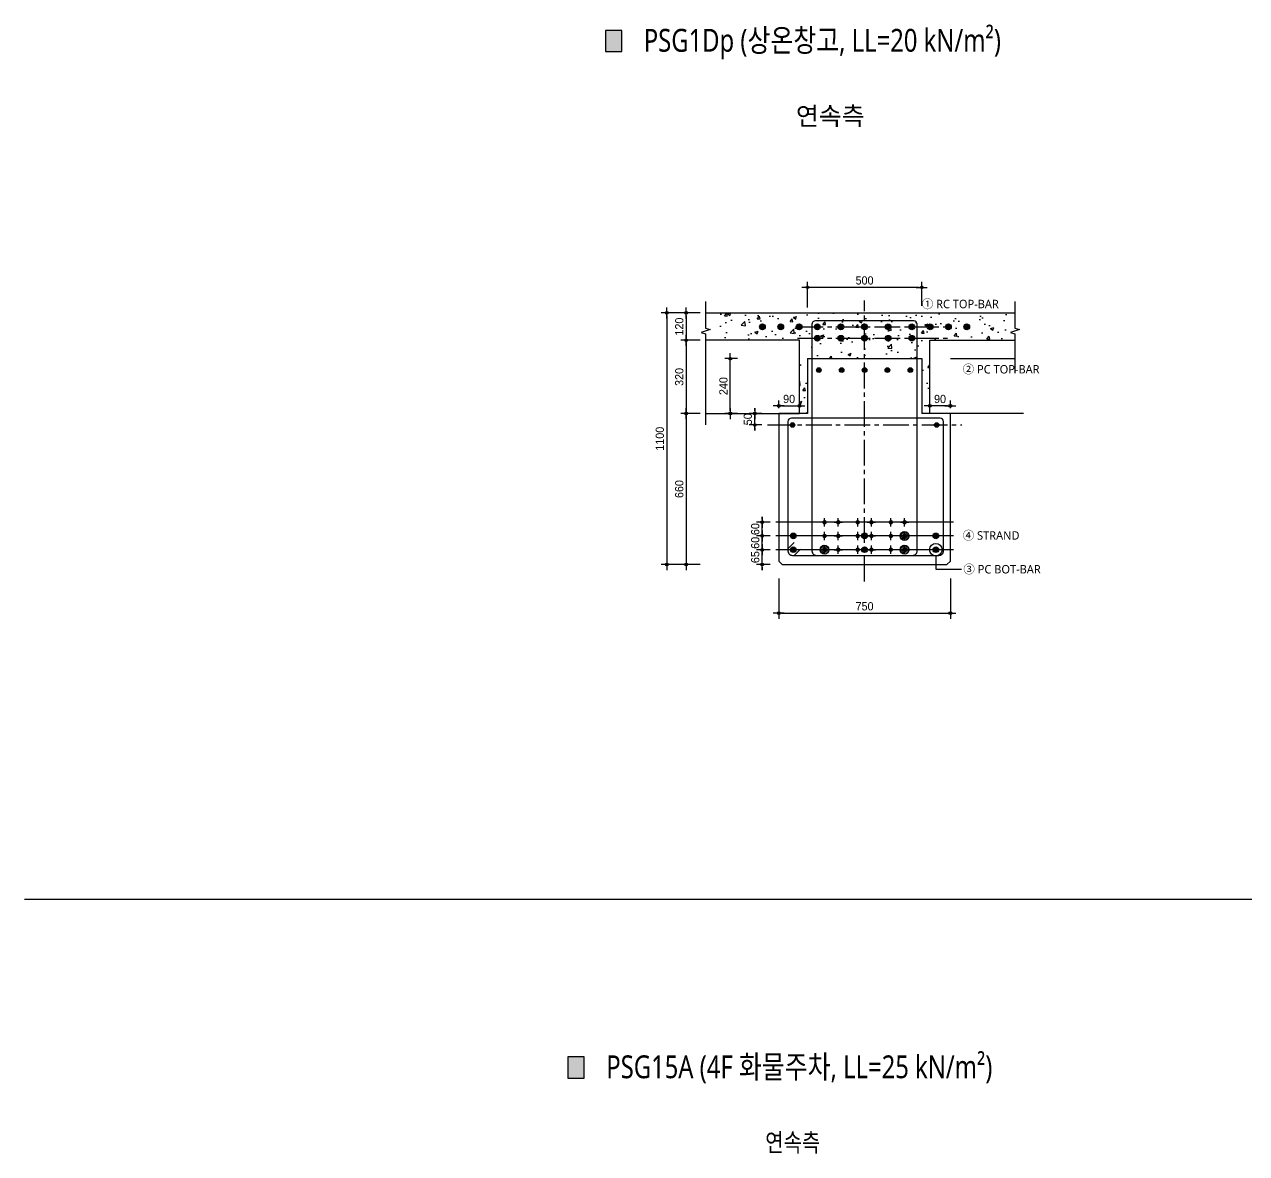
# Model space of a CAD drawing. Header units: millimetres. Extents: x 11948722 to 13111668, y -10771712 to -10232988.
# Drawn here: x 13100982 to 13106325, y -10425862 to -10420927 of the extents above; entities that cross this region are included whole.
import ezdxf
from ezdxf.enums import TextEntityAlignment as Align

# ---------------------------------------------------------------- set-up
doc = ezdxf.new("R2010")
doc.units = ezdxf.units.MM
doc.header["$LTSCALE"] = 150
doc.header["$MEASUREMENT"] = 0
for name, pattern in [('CEN', [6.2, 6, -0.1, 0, -0.1]), ('CENTER', [50.8, 31.75, -6.35, 6.35, -6.35]), ('CENTER2', [1.125, 0.75, -0.125, 0.125, -0.125]), ('HIDDEN', [2, 1, -1])]:
    doc.linetypes.add(name, pattern=pattern)
doc.layers.get('0').update_dxf_attribs({"linetype": 'CONTINUOUS'})
doc.layers.get('Defpoints').update_dxf_attribs({"color": 117, "linetype": 'CONTINUOUS'})
for name, color, linetype in [('0-TXT', 7, 'CONTINUOUS'), ('2023_0223 도연', 7, 'CONTINUOUS'), ('BAR', 3, 'CONTINUOUS'), ('CENT', 1, 'CEN'), ('CON-C', 2, 'CONTINUOUS'), ('DIM', 7, 'CONTINUOUS'), ('ETC', 8, 'CONTINUOUS'), ('FIN', 5, 'CONTINUOUS'), ('H', 2, 'HIDDEN'), ('SIT', 7, 'CONTINUOUS'), ('STRAND', 7, 'CENTER2'), ('TEXT', 3, 'CONTINUOUS')]:
    doc.layers.add(name, color=color, linetype=linetype)
doc.styles.get("Standard").update_dxf_attribs({"font": 'NanumGothic.ttf'})
doc.styles.add('돋움', font='')
doc.styles.get('돋움').set_extended_font_data('Dotum')
doc.linetypes.add('ZIGZAG', pattern='A,0.0001,-0.2,[131,ltypeshp.shx,S=0.2,R=0,X=-0.2,Y=0],-0.4,[131,ltypeshp.shx,S=0.2,R=180,X=0.2,Y=0],-0.2', length=0.8001)
doc.dimstyles.new('S_10', dxfattribs={"dimscale": 10, "dimtxt": 3, "dimasz": 1, "dimexe": 2, "dimexo": 2, "dimgap": 1, "dimtad": 1, "dimdec": 0, "dimzin": 0, "dimdsep": 46, "dimtxsty": '돋움', "dimblk1": 'DD', "dimblk2": 'DD', "dimsah": 1, "dimcen": 2.5, "dimdle": 8, "dimclrd": 256, "dimclre": 256, "dimclrt": 3, "dimadec": 0, "dimazin": 0, "dimtfac": 1, "dimtdec": 0, "dimtix": 1, "dimtmove": 2, "dimatfit": 3, "dimldrblk": 'DD', "dimfxl": 1, "dimtolj": 1, "dimtzin": 0, "dimarcsym": 0})

# ---------------------------------------------------------------- blocks, each defined once
blk = doc.blocks.new('DD')
blk.add_line((-2, 0), (2, 0))
for radius in [0.5, 0.25]:
    blk.add_circle((0, 0), radius)
blk = doc.blocks.new('*D1352')
at = {"layer": 'Defpoints', "color": 0, "ltscale": 1200}
for p in [(13104207, -10423162.8), (13104266.5, -10423162.8), (13104266.5, -10423222.8)]:
    blk.add_point(p, dxfattribs=at)
at = {"layer": 'DIM', "lineweight": -2}
for p, q in [((13104207, -10423150.8), (13104207, -10423138.8)), ((13104242.5, -10423162.8), (13104183, -10423162.8)), ((13104207, -10423222.8), (13104207, -10423162.8)), ((13104242.5, -10423222.8), (13104183, -10423222.8)), ((13104207, -10423234.8), (13104207, -10423246.8))]:
    blk.add_line(p, q, dxfattribs=at)
at = {"layer": 'DIM', "lineweight": -2, "ltscale": 1200, "xscale": 12, "yscale": 12, "zscale": 12}
for p, rotation in [((13104207, -10423162.8), 270), ((13104207, -10423222.8), 90)]:
    blk.add_blockref('DD', p, dxfattribs=dict(at, rotation=rotation))
at = {"layer": 'DIM', "ltscale": 1200, "insert": (13104177, -10423192.8), "char_height": 36, "attachment_point": 5, "rotation": 90, "style": '돋움'}
blk.add_mtext('\\A1;60', dxfattribs=at)
blk = doc.blocks.new('*D1353')
at = {"layer": 'Defpoints', "color": 0, "ltscale": 1200}
for p in [(13104207, -10423222.8), (13104266.5, -10423222.8), (13104266.5, -10423287.8)]:
    blk.add_point(p, dxfattribs=at)
at = {"layer": 'DIM', "lineweight": -2}
for p, q in [((13104242.5, -10423222.8), (13104183, -10423222.8)), ((13104207, -10423210.8), (13104207, -10423198.8)), ((13104207, -10423287.8), (13104207, -10423222.8)), ((13104242.5, -10423287.8), (13104183, -10423287.8)), ((13104207, -10423299.8), (13104207, -10423311.8))]:
    blk.add_line(p, q, dxfattribs=at)
at = {"layer": 'DIM', "lineweight": -2, "ltscale": 1200, "xscale": 12, "yscale": 12, "zscale": 12}
for p, rotation in [((13104207, -10423222.8), 270), ((13104207, -10423287.8), 90)]:
    blk.add_blockref('DD', p, dxfattribs=dict(at, rotation=rotation))
at = {"layer": 'DIM', "ltscale": 1200, "insert": (13104177, -10423255.3), "char_height": 36, "attachment_point": 5, "rotation": 90, "style": '돋움'}
blk.add_mtext('\\A1;65', dxfattribs=at)
blk = doc.blocks.new('*D1354')
at = {"layer": 'Defpoints', "color": 0, "ltscale": 1200}
for p in [(13104279.9, -10423325.2), (13105029.9, -10423325.2), (13105029.9, -10423500.3)]:
    blk.add_point(p, dxfattribs=at)
at = {"layer": 'DIM', "lineweight": -2}
for p, q in [((13104279.9, -10423349.2), (13104279.9, -10423524.3)), ((13105029.9, -10423349.2), (13105029.9, -10423524.3)), ((13104291.9, -10423500.3), (13105017.9, -10423500.3))]:
    blk.add_line(p, q, dxfattribs=at)
at = {"layer": 'DIM', "lineweight": -2, "ltscale": 1200, "xscale": 12, "yscale": 12, "zscale": 12, "rotation": 180}
blk.add_blockref('DD', (13104279.9, -10423500.3), dxfattribs=at)
at = {"layer": 'DIM', "lineweight": -2, "ltscale": 1200, "xscale": 12, "yscale": 12, "zscale": 12}
blk.add_blockref('DD', (13105029.9, -10423500.3), dxfattribs=at)
at = {"layer": 'DIM', "ltscale": 1200, "insert": (13104654.9, -10423470.3), "char_height": 36, "attachment_point": 5, "style": '돋움'}
blk.add_mtext('\\A1;750', dxfattribs=at)
blk = doc.blocks.new('*D1355')
at = {"layer": 'Defpoints', "color": 0, "ltscale": 1200}
for p in [(13103959.9, -10422187.8), (13103874.9, -10422307.8), (13103959.9, -10422307.8)]:
    blk.add_point(p, dxfattribs=at)
at = {"layer": 'DIM', "lineweight": -2}
for p, q in [((13103935.9, -10422187.8), (13103850.9, -10422187.8)), ((13103874.9, -10422199.8), (13103874.9, -10422295.8)), ((13103935.9, -10422307.8), (13103850.9, -10422307.8))]:
    blk.add_line(p, q, dxfattribs=at)
at = {"layer": 'DIM', "lineweight": -2, "ltscale": 1200, "xscale": 12, "yscale": 12, "zscale": 12}
for p, rotation in [((13103874.9, -10422187.8), 90), ((13103874.9, -10422307.8), 270)]:
    blk.add_blockref('DD', p, dxfattribs=dict(at, rotation=rotation))
at = {"layer": 'DIM', "ltscale": 1200, "insert": (13103844.9, -10422247.8), "char_height": 36, "attachment_point": 5, "rotation": 90, "style": '돋움'}
blk.add_mtext('\\A1;120', dxfattribs=at)
blk = doc.blocks.new('*D1356')
at = {"layer": 'Defpoints', "color": 0, "ltscale": 1200}
for p in [(13103959.9, -10422307.8), (13103874.9, -10422627.8), (13103959.9, -10422627.8)]:
    blk.add_point(p, dxfattribs=at)
at = {"layer": 'DIM', "lineweight": -2}
for p, q in [((13103935.9, -10422307.8), (13103850.9, -10422307.8)), ((13103874.9, -10422319.8), (13103874.9, -10422615.8)), ((13103935.9, -10422627.8), (13103850.9, -10422627.8))]:
    blk.add_line(p, q, dxfattribs=at)
at = {"layer": 'DIM', "lineweight": -2, "ltscale": 1200, "xscale": 12, "yscale": 12, "zscale": 12}
for p, rotation in [((13103874.9, -10422307.8), 90), ((13103874.9, -10422627.8), 270)]:
    blk.add_blockref('DD', p, dxfattribs=dict(at, rotation=rotation))
at = {"layer": 'DIM', "ltscale": 1200, "insert": (13103844.9, -10422467.8), "char_height": 36, "attachment_point": 5, "rotation": 90, "style": '돋움'}
blk.add_mtext('\\A1;320', dxfattribs=at)
blk = doc.blocks.new('*D1357')
at = {"layer": 'Defpoints', "color": 0, "ltscale": 1200}
for p in [(13103959.9, -10422627.8), (13103874.9, -10423287.8), (13103959.9, -10423287.8)]:
    blk.add_point(p, dxfattribs=at)
at = {"layer": 'DIM', "lineweight": -2}
for p, q in [((13103935.9, -10422627.8), (13103850.9, -10422627.8)), ((13103874.9, -10422639.8), (13103874.9, -10423275.8)), ((13103935.9, -10423287.8), (13103850.9, -10423287.8))]:
    blk.add_line(p, q, dxfattribs=at)
at = {"layer": 'DIM', "lineweight": -2, "ltscale": 1200, "xscale": 12, "yscale": 12, "zscale": 12}
for p, rotation in [((13103874.9, -10422627.8), 90), ((13103874.9, -10423287.8), 270)]:
    blk.add_blockref('DD', p, dxfattribs=dict(at, rotation=rotation))
at = {"layer": 'DIM', "ltscale": 1200, "insert": (13103844.9, -10422957.8), "char_height": 36, "attachment_point": 5, "rotation": 90, "style": '돋움'}
blk.add_mtext('\\A1;660', dxfattribs=at)
blk = doc.blocks.new('*D1358')
at = {"layer": 'Defpoints', "color": 0, "ltscale": 1200}
for p in [(13103874.9, -10422187.8), (13103789.9, -10423287.8), (13103874.9, -10423287.8)]:
    blk.add_point(p, dxfattribs=at)
at = {"layer": 'DIM', "lineweight": -2}
for p, q in [((13103850.9, -10422187.8), (13103765.9, -10422187.8)), ((13103789.9, -10422199.8), (13103789.9, -10423275.8)), ((13103850.9, -10423287.8), (13103765.9, -10423287.8))]:
    blk.add_line(p, q, dxfattribs=at)
at = {"layer": 'DIM', "lineweight": -2, "ltscale": 1200, "xscale": 12, "yscale": 12, "zscale": 12}
for p, rotation in [((13103789.9, -10422187.8), 90), ((13103789.9, -10423287.8), 270)]:
    blk.add_blockref('DD', p, dxfattribs=dict(at, rotation=rotation))
at = {"layer": 'DIM', "ltscale": 1200, "insert": (13103759.9, -10422737.8), "char_height": 36, "attachment_point": 5, "rotation": 90, "style": '돋움'}
blk.add_mtext('\\A1;1100', dxfattribs=at)
blk = doc.blocks.new('*D1359')
at = {"layer": 'Defpoints', "color": 0, "ltscale": 1200}
for p in [(13104369.9, -10422594.3), (13104279.9, -10422627.8), (13104369.9, -10422627.8)]:
    blk.add_point(p, dxfattribs=at)
at = {"layer": 'DIM', "lineweight": -2}
for p, q in [((13104279.9, -10422603.8), (13104279.9, -10422570.3)), ((13104291.9, -10422594.3), (13104357.9, -10422594.3)), ((13104369.9, -10422603.8), (13104369.9, -10422570.3))]:
    blk.add_line(p, q, dxfattribs=at)
at = {"layer": 'DIM', "lineweight": -2, "ltscale": 1200, "xscale": 12, "yscale": 12, "zscale": 12, "rotation": 180}
blk.add_blockref('DD', (13104279.9, -10422594.3), dxfattribs=at)
at = {"layer": 'DIM', "lineweight": -2, "ltscale": 1200, "xscale": 12, "yscale": 12, "zscale": 12}
blk.add_blockref('DD', (13104369.9, -10422594.3), dxfattribs=at)
at = {"layer": 'DIM', "ltscale": 1200, "insert": (13104324.9, -10422564.3), "char_height": 36, "attachment_point": 5, "style": '돋움'}
blk.add_mtext('\\A1;90', dxfattribs=at)
blk = doc.blocks.new('*D1360')
at = {"layer": 'Defpoints', "color": 0, "ltscale": 1200}
for p in [(13104174.6, -10422627.8), (13104229.9, -10422627.8), (13104229.9, -10422677.8)]:
    blk.add_point(p, dxfattribs=at)
at = {"layer": 'DIM', "lineweight": -2}
for p, q in [((13104174.6, -10422615.8), (13104174.6, -10422603.8)), ((13104205.9, -10422627.8), (13104150.6, -10422627.8)), ((13104174.6, -10422677.8), (13104174.6, -10422627.8)), ((13104205.9, -10422677.8), (13104150.6, -10422677.8)), ((13104174.6, -10422689.8), (13104174.6, -10422701.8))]:
    blk.add_line(p, q, dxfattribs=at)
at = {"layer": 'DIM', "lineweight": -2, "ltscale": 1200, "xscale": 12, "yscale": 12, "zscale": 12}
for p, rotation in [((13104174.6, -10422627.8), 270), ((13104174.6, -10422677.8), 90)]:
    blk.add_blockref('DD', p, dxfattribs=dict(at, rotation=rotation))
at = {"layer": 'DIM', "ltscale": 1200, "insert": (13104144.6, -10422652.8), "char_height": 36, "attachment_point": 5, "rotation": 90, "style": '돋움'}
blk.add_mtext('\\A1;50', dxfattribs=at)
blk = doc.blocks.new('*D1361')
at = {"layer": 'Defpoints', "color": 0, "ltscale": 1200}
for p in [(13104207, -10423102.8), (13104266.5, -10423102.8), (13104266.5, -10423162.8)]:
    blk.add_point(p, dxfattribs=at)
at = {"layer": 'DIM', "lineweight": -2}
for p, q in [((13104207, -10423090.8), (13104207, -10423078.8)), ((13104242.5, -10423102.8), (13104183, -10423102.8)), ((13104207, -10423162.8), (13104207, -10423102.8)), ((13104242.5, -10423162.8), (13104183, -10423162.8)), ((13104207, -10423174.8), (13104207, -10423186.8))]:
    blk.add_line(p, q, dxfattribs=at)
at = {"layer": 'DIM', "lineweight": -2, "ltscale": 1200, "xscale": 12, "yscale": 12, "zscale": 12}
for p, rotation in [((13104207, -10423102.8), 270), ((13104207, -10423162.8), 90)]:
    blk.add_blockref('DD', p, dxfattribs=dict(at, rotation=rotation))
at = {"layer": 'DIM', "ltscale": 1200, "insert": (13104177, -10423132.8), "char_height": 36, "attachment_point": 5, "rotation": 90, "style": '돋움'}
blk.add_mtext('\\A1;60', dxfattribs=at)
blk = doc.blocks.new('*D1362')
at = {"layer": 'Defpoints', "color": 0, "ltscale": 1200}
for p in [(13104404.9, -10422076.2), (13104904.9, -10422180.3), (13104404.9, -10422187.8)]:
    blk.add_point(p, dxfattribs=at)
at = {"layer": 'DIM', "lineweight": -2}
for p, q in [((13104404.9, -10422163.8), (13104404.9, -10422052.2)), ((13104904.9, -10422156.3), (13104904.9, -10422052.2)), ((13104892.9, -10422076.2), (13104416.9, -10422076.2))]:
    blk.add_line(p, q, dxfattribs=at)
at = {"layer": 'DIM', "lineweight": -2, "ltscale": 1200, "xscale": 12, "yscale": 12, "zscale": 12, "rotation": 180}
blk.add_blockref('DD', (13104404.9, -10422076.2), dxfattribs=at)
at = {"layer": 'DIM', "lineweight": -2, "ltscale": 1200, "xscale": 12, "yscale": 12, "zscale": 12}
blk.add_blockref('DD', (13104904.9, -10422076.2), dxfattribs=at)
at = {"layer": 'DIM', "ltscale": 1200, "insert": (13104654.9, -10422046.2), "char_height": 36, "attachment_point": 5, "style": '돋움'}
blk.add_mtext('\\A1;500', dxfattribs=at)
blk = doc.blocks.new('*D1363')
at = {"layer": 'Defpoints', "color": 0, "ltscale": 1200}
for p in [(13104068, -10422387.8), (13104123.3, -10422387.8), (13104123.3, -10422627.8)]:
    blk.add_point(p, dxfattribs=at)
at = {"layer": 'DIM', "lineweight": -2}
for p, q in [((13104099.3, -10422387.8), (13104044, -10422387.8)), ((13104068, -10422615.8), (13104068, -10422399.8)), ((13104099.3, -10422627.8), (13104044, -10422627.8))]:
    blk.add_line(p, q, dxfattribs=at)
at = {"layer": 'DIM', "lineweight": -2, "ltscale": 1200, "xscale": 12, "yscale": 12, "zscale": 12}
for p, rotation in [((13104068, -10422387.8), 90), ((13104068, -10422627.8), 270)]:
    blk.add_blockref('DD', p, dxfattribs=dict(at, rotation=rotation))
at = {"layer": 'DIM', "ltscale": 1200, "insert": (13104038, -10422507.8), "char_height": 36, "attachment_point": 5, "rotation": 90, "style": '돋움'}
blk.add_mtext('\\A1;240', dxfattribs=at)
blk = doc.blocks.new('*D1364')
at = {"layer": 'Defpoints', "color": 0, "ltscale": 1200}
for p in [(13104939.9, -10422594.3), (13104939.9, -10422627.8), (13105029.9, -10422627.8)]:
    blk.add_point(p, dxfattribs=at)
at = {"layer": 'DIM', "lineweight": -2}
for p, q in [((13104939.9, -10422603.8), (13104939.9, -10422570.3)), ((13105017.9, -10422594.3), (13104951.9, -10422594.3)), ((13105029.9, -10422603.8), (13105029.9, -10422570.3))]:
    blk.add_line(p, q, dxfattribs=at)
at = {"layer": 'DIM', "lineweight": -2, "ltscale": 1200, "xscale": 12, "yscale": 12, "zscale": 12, "rotation": 180}
blk.add_blockref('DD', (13104939.9, -10422594.3), dxfattribs=at)
at = {"layer": 'DIM', "lineweight": -2, "ltscale": 1200, "xscale": 12, "yscale": 12, "zscale": 12}
blk.add_blockref('DD', (13105029.9, -10422594.3), dxfattribs=at)
at = {"layer": 'DIM', "ltscale": 1200, "insert": (13104984.9, -10422564.3), "char_height": 36, "attachment_point": 5, "style": '돋움'}
blk.add_mtext('\\A1;90', dxfattribs=at)
blk = doc.blocks.new('strand')
at = {"layer": 'STRAND'}
for p, q in [((-18, 0), (18, 0)), ((0, -18), (0, 18))]:
    blk.add_line(p, q, dxfattribs=at)
at = {"layer": 'STRAND', "const_width": 9.6}
blk.add_lwpolyline([(-4.8, 0, 1), (4.8, 0, 1)], format="xyb", close=True, dxfattribs=at)

msp = doc.modelspace()

# ---------------------------------------------------------------- hatches: boundary and pattern name
for points in [[(13103593.3, -10421045.8), (13103593.3, -10420953.1), (13103522, -10420953.1), (13103522, -10421045.8)], [(13103429.2, -10425532), (13103429.2, -10425439.3), (13103357.9, -10425439.3), (13103357.9, -10425532)]]:
    msp.add_hatch(color=256).paths.add_polyline_path(points)
at = {"layer": '2023_0223 도연', "ltscale": 2}
h = msp.add_hatch(dxfattribs=at)
h.set_pattern_fill('ANSI31', color=1, scale=50)
h.set_pattern_definition([(45, (13598818.869, -10054018.981), (-4.41941738, 4.41941738), [])])
h.paths.add_polyline_path([(13104810.6, -10423162.8, 1), (13104849.2, -10423162.8, 1)])
h = msp.add_hatch(dxfattribs=at)
h.set_pattern_fill('ANSI31', color=1, scale=50)
h.set_pattern_definition([(45, (13598468.8696, -10054078.981), (-4.41941738, 4.41941738), [])])
h.paths.add_polyline_path([(13104460.6, -10423222.8, 1), (13104499.2, -10423222.8, 1)])
h = msp.add_hatch(dxfattribs=at)
h.set_pattern_fill('ANSI31', color=1, scale=50)
h.set_pattern_definition([(45, (13598818.869, -10054078.981), (-4.41941738, 4.41941738), [])])
h.paths.add_polyline_path([(13104810.6, -10423222.8, 1), (13104849.2, -10423222.8, 1)])
at = {"layer": 'BAR'}
h = msp.add_hatch(color=256, dxfattribs=at)
h.dxf.hatch_style = 1
h.paths.add_polyline_path([(13104220.9, -10422248.8, 1), (13104195.9, -10422248.8, 1)])
h = msp.add_hatch(color=256, dxfattribs=at)
h.dxf.hatch_style = 1
h.paths.add_polyline_path([(13104300.9, -10422248.8, 1), (13104275.9, -10422248.8, 1)])
h = msp.add_hatch(color=256, dxfattribs=at)
h.dxf.hatch_style = 1
h.paths.add_polyline_path([(13104380.9, -10422248.8, 1), (13104355.9, -10422248.8, 1)])
h = msp.add_hatch(color=256, dxfattribs=at)
h.dxf.hatch_style = 1
h.paths.add_polyline_path([(13104460.9, -10422248.8, 1), (13104435.9, -10422248.8, 1)])
h = msp.add_hatch(color=256, dxfattribs=at)
h.dxf.hatch_style = 1
h.paths.add_polyline_path([(13104460.9, -10422298.8, 1), (13104435.9, -10422298.8, 1)])
h = msp.add_hatch(color=256, dxfattribs=at)
h.dxf.hatch_style = 1
h.paths.add_polyline_path([(13104564.2, -10422248.8, 1), (13104539.2, -10422248.8, 1)])
h = msp.add_hatch(color=256, dxfattribs=at)
h.dxf.hatch_style = 1
h.paths.add_polyline_path([(13104564.2, -10422298.8, 1), (13104539.2, -10422298.8, 1)])
h = msp.add_hatch(color=256, dxfattribs=at)
h.dxf.hatch_style = 1
h.paths.add_polyline_path([(13104667.4, -10422248.8, 1), (13104642.4, -10422248.8, 1)])
h = msp.add_hatch(color=256, dxfattribs=at)
h.dxf.hatch_style = 1
h.paths.add_polyline_path([(13104667.4, -10422298.8, 1), (13104642.4, -10422298.8, 1)])
h = msp.add_hatch(color=256, dxfattribs=at)
h.dxf.hatch_style = 1
h.paths.add_polyline_path([(13104770.7, -10422248.8, 1), (13104745.7, -10422248.8, 1)])
h = msp.add_hatch(color=256, dxfattribs=at)
h.dxf.hatch_style = 1
h.paths.add_polyline_path([(13104770.7, -10422298.8, 1), (13104745.7, -10422298.8, 1)])
h = msp.add_hatch(color=256, dxfattribs=at)
h.dxf.hatch_style = 1
h.paths.add_polyline_path([(13104849, -10422248.8, -1), (13104874, -10422248.8, -1)])
h = msp.add_hatch(color=256, dxfattribs=at)
h.dxf.hatch_style = 1
h.paths.add_polyline_path([(13104874, -10422248.8, 1), (13104849, -10422248.8, 1)])
h = msp.add_hatch(color=256, dxfattribs=at)
h.dxf.hatch_style = 1
h.paths.add_polyline_path([(13104874, -10422248.8, 1), (13104849, -10422248.8, 1)])
h = msp.add_hatch(color=256, dxfattribs=at)
h.dxf.hatch_style = 1
h.paths.add_polyline_path([(13104874, -10422248.8, 1), (13104849, -10422248.8, 1)])
h = msp.add_hatch(color=256, dxfattribs=at)
h.dxf.hatch_style = 1
h.paths.add_polyline_path([(13104849, -10422298.8, -1), (13104874, -10422298.8, -1)])
h = msp.add_hatch(color=256, dxfattribs=at)
h.dxf.hatch_style = 1
h.paths.add_polyline_path([(13104874, -10422298.8, 1), (13104849, -10422298.8, 1)])
h = msp.add_hatch(color=256, dxfattribs=at)
h.dxf.hatch_style = 1
h.paths.add_polyline_path([(13104874, -10422298.8, 1), (13104849, -10422298.8, 1)])
h = msp.add_hatch(color=256, dxfattribs=at)
h.dxf.hatch_style = 1
h.paths.add_polyline_path([(13104874, -10422298.8, 1), (13104849, -10422298.8, 1)])
h = msp.add_hatch(color=256, dxfattribs=at)
h.dxf.hatch_style = 1
h.paths.add_polyline_path([(13104929, -10422248.8, -1), (13104954, -10422248.8, -1)])
h = msp.add_hatch(color=256, dxfattribs=at)
h.dxf.hatch_style = 1
h.paths.add_polyline_path([(13105009, -10422248.8, -1), (13105034, -10422248.8, -1)])
h = msp.add_hatch(color=256, dxfattribs=at)
h.dxf.hatch_style = 1
h.paths.add_polyline_path([(13105089, -10422248.8, -1), (13105114, -10422248.8, -1)])
h = msp.add_hatch(color=256, dxfattribs=at)
h.dxf.hatch_style = 1
h.paths.add_polyline_path([(13104464.9, -10422437.8, 1), (13104444.9, -10422437.8, 1)])
h = msp.add_hatch(color=256, dxfattribs=at)
h.dxf.hatch_style = 1
h.paths.add_polyline_path([(13104564.9, -10422437.8, 1), (13104544.9, -10422437.8, 1)])
h = msp.add_hatch(color=256, dxfattribs=at)
h.dxf.hatch_style = 1
h.paths.add_polyline_path([(13104664.9, -10422437.8, 1), (13104644.9, -10422437.8, 1)])
h = msp.add_hatch(color=256, dxfattribs=at)
h.dxf.hatch_style = 1
h.paths.add_polyline_path([(13104764.9, -10422437.8, 1), (13104744.9, -10422437.8, 1)])
h = msp.add_hatch(color=256, dxfattribs=at)
h.dxf.hatch_style = 1
h.paths.add_polyline_path([(13104844.9, -10422437.8, -1), (13104864.9, -10422437.8, -1)])
h = msp.add_hatch(color=256, dxfattribs=at)
h.dxf.hatch_style = 1
h.paths.add_polyline_path([(13104864.9, -10422437.8, 1), (13104844.9, -10422437.8, 1)])
h = msp.add_hatch(color=256, dxfattribs=at)
h.dxf.hatch_style = 1
h.paths.add_polyline_path([(13104864.9, -10422437.8, 1), (13104844.9, -10422437.8, 1)])
h = msp.add_hatch(color=256, dxfattribs=at)
h.dxf.hatch_style = 1
h.paths.add_polyline_path([(13104349.8, -10422677.8, 1), (13104329.8, -10422677.8, 1)])
h = msp.add_hatch(color=256, dxfattribs=at)
h.dxf.hatch_style = 1
h.paths.add_polyline_path([(13104960.1, -10422677.8, -1), (13104980.1, -10422677.8, -1)])
h = msp.add_hatch(color=256, dxfattribs=at)
h.dxf.hatch_style = 1
h.paths.add_polyline_path([(13104355.9, -10423162.8, 1), (13104330.9, -10423162.8, 1)])
h = msp.add_hatch(color=256, dxfattribs=at)
h.dxf.hatch_style = 1
h.paths.add_polyline_path([(13104667.4, -10423162.8, 1), (13104642.4, -10423162.8, 1)])
h = msp.add_hatch(color=256, dxfattribs=at)
h.dxf.hatch_style = 1
h.paths.add_polyline_path([(13104954, -10423162.8, -1), (13104979, -10423162.8, -1)])
h = msp.add_hatch(color=256, dxfattribs=at)
h.dxf.hatch_style = 1
h.paths.add_polyline_path([(13104355.9, -10423222.8, 1), (13104330.9, -10423222.8, 1)])
h = msp.add_hatch(color=256, dxfattribs=at)
h.dxf.hatch_style = 1
h.paths.add_polyline_path([(13104667.4, -10423222.8, 1), (13104642.4, -10423222.8, 1)])
h = msp.add_hatch(color=256, dxfattribs=at)
h.dxf.hatch_style = 1
h.paths.add_polyline_path([(13104954, -10423222.8, -1), (13104979, -10423222.8, -1)])
at = {"layer": 'H'}
h = msp.add_hatch(dxfattribs=at)
h.set_pattern_fill('AR-CONC', color=256, scale=20, style=0)
h.set_pattern_definition([(50, (13562466.52, -10063419.1), (143.452037, -12.550427), [15, -165]), (355, (13562466.52, -10063419.1), (-27.750267, 150.438427), [12, -132]), (100.451444, (13562478.47, -10063420.15), (115.70177, 137.887998), [12.74804, -140.228422]), (46.1842, (13562466.52, -10063379.1), (213.448266, -33.103856), [22.5, -247.5]), (96.635635, (13562484.3, -10063381.86), (186.93239, 194.82372), [19.12207, -210.34275]), (351.184164, (13562466.52, -10063379.1), (186.93239, 194.82372), [18, -198]), (21, (13562486.52, -10063389.1), (119.38141, -80.523778), [15, -165]), (326, (13562486.52, -10063389.1), (48.663066, 145.03001), [12, -132]), (71.451445, (13562496.47, -10063395.81), (168.044475, 64.50623), [12.748038, -140.228422]), (37.5, (13562466.52, -10063419.103), (2.431971, 66.5787708), [0, -130.4, 0, -134, 0, -132.5]), (7.5, (13562466.52, -10063419.1), (52.6139075, 78.882342), [0, -76.4, 0, -127.4, 0, -50.5]), (327.5, (13562421.92, -10063419.103), (106.764487, -4.5109743), [0, -50, 0, -156, 0, -207]), (317.5, (13562401.92, -10063419.1), (116.637234, 20.020996), [0, -65, 0, -103.6, 0, -147])])
h.paths.add_polyline_path([(13105287.5, -10422187.8), (13103984.9, -10422187.8), (13103984.9, -10422307.8), (13104369.9, -10422307.8), (13104369.9, -10422627.8), (13104404.9, -10422627.8), (13104404.9, -10422387.8), (13104904.9, -10422387.8), (13104904.9, -10422627.8), (13104939.9, -10422627.8), (13104939.9, -10422307.8), (13105287.5, -10422307.8)])

# ---------------------------------------------------------------- linework, layer by layer
for points in [[(13103593.3, -10421045.8), (13103593.3, -10420953.1), (13103522, -10420953.1), (13103522, -10421045.8)], [(13103429.2, -10425532), (13103429.2, -10425439.3), (13103357.9, -10425439.3), (13103357.9, -10425532)]]:
    msp.add_lwpolyline(points, close=True)
at = {"elevation": 0}
for points in [[(13103959.9, -10422137.8), (13103959.9, -10422254.8), (13103979.9, -10422261.1), (13103939.9, -10422273.6), (13103959.9, -10422279.8), (13103959.9, -10422677.8)], [(13105312.5, -10422137.8), (13105312.5, -10422254.8), (13105332.5, -10422261.1), (13105292.5, -10422273.6), (13105312.5, -10422279.8), (13105312.5, -10422451.7)]]:
    msp.add_lwpolyline(points, dxfattribs=at)
at = {"layer": '2023_0223 도연', "color": 1, "ltscale": 2}
for centre in [(13104829.9, -10423162.8, 0), (13104479.9, -10423222.8, 0), (13104829.9, -10423222.8, 0)]:
    msp.add_circle(centre, 19.3, dxfattribs=at)
at = {"layer": 'BAR', "color": 4, "linetype": 'Continuous'}
for p, q in [((13104347.1, -10423191.9, 0), (13104319.9, -10423219.1, 0)), ((13104375, -10423219.8, 0), (13104347, -10423247.8, 0))]:
    msp.add_line(p, q, dxfattribs=at)
at = {"layer": 'BAR', "color": 4, "linetype": 'Continuous', "elevation": 0}
for points in [[(13104444.9, -10423247.8), (13104864.9, -10423247.8, 0.414214), (13104884.9, -10423227.8), (13104884.9, -10422237.8, 0.414214), (13104869.9, -10422222.8), (13104439.9, -10422222.8, 0.414214), (13104424.9, -10422237.8), (13104424.9, -10423227.8, 0.414214), (13104444.9, -10423247.8)], [(13104339.9, -10423247.8), (13104979.9, -10423247.8, 0.414214), (13104999.9, -10423227.8), (13104999.9, -10422662.8, 0.414214), (13104984.9, -10422647.8), (13104334.9, -10422647.8, 0.414214), (13104319.9, -10422662.8), (13104319.9, -10423227.8, 0.414214), (13104339.9, -10423247.8)]]:
    msp.add_lwpolyline(points, format="xyb", dxfattribs=at)
at = {"layer": 'BAR'}
for centre, radius in [((13104208.4, -10422248.8, 0), 12.5), ((13104288.4, -10422248.8, 0), 12.5), ((13104368.4, -10422248.8, 0), 12.5), ((13104448.4, -10422248.8, 0), 12.5), ((13104448.4, -10422298.8, 0), 12.5), ((13104551.7, -10422248.8, 0), 12.5), ((13104551.7, -10422298.8, 0), 12.5), ((13104654.9, -10422248.8, 0), 12.5), ((13104654.9, -10422298.8, 0), 12.5), ((13104758.2, -10422248.8, 0), 12.5), ((13104758.2, -10422298.8, 0), 12.5), ((13104861.5, -10422248.8, 0), 12.5), ((13104861.5, -10422248.8, 0), 12.5), ((13104861.5, -10422248.8, 0), 12.5), ((13104861.5, -10422248.8, 0), 12.5), ((13104861.5, -10422298.8, 0), 12.5), ((13104861.5, -10422298.8, 0), 12.5), ((13104861.5, -10422298.8, 0), 12.5), ((13104861.5, -10422298.8, 0), 12.5), ((13104941.5, -10422248.8, 0), 12.5), ((13105021.5, -10422248.8, 0), 12.5), ((13105101.5, -10422248.8, 0), 12.5), ((13104454.9, -10422437.8, 0), 10), ((13104554.9, -10422437.8, 0), 10), ((13104654.9, -10422437.8, 0), 10), ((13104754.9, -10422437.8, 0), 10), ((13104854.9, -10422437.8, 0), 10), ((13104854.9, -10422437.8, 0), 10), ((13104854.9, -10422437.8, 0), 10), ((13104339.8, -10422677.8), 10), ((13104970.1, -10422677.8), 10), ((13104343.4, -10423162.8, 0), 12.5), ((13104654.9, -10423162.8, 0), 12.5), ((13104966.5, -10423162.8, 0), 12.5), ((13104343.4, -10423222.8, 0), 12.5), ((13104654.9, -10423222.8, 0), 12.5), ((13104966.5, -10423222.8, 0), 12.5)]:
    msp.add_circle(centre, radius, dxfattribs=at)
at = {"layer": 'CENT', "linetype": 'CENTER2'}
for p, q in [((13104654.9, -10423361.5, 0), (13104654.9, -10422134.1, 0)), ((13104361.2, -10422248.8, 0), (13105025.1, -10422248.8, 0)), ((13104361.2, -10422298.8, 0), (13105025.1, -10422298.8, 0)), ((13104229.9, -10422677.8), (13105079.9, -10422677.8))]:
    msp.add_line(p, q, dxfattribs=at)
at = {"layer": 'CON-C', "ltscale": 1200}
msp.add_line((13100981.9, -10424749.8), (13111668.1, -10424749.8), dxfattribs=at)
at = {"layer": 'ETC'}
for p, q in [((13104404.9, -10422387.8, 0), (13104404.9, -10422627.8, 0)), ((13104904.9, -10422387.8, 0), (13104904.9, -10422627.8, 0)), ((13104404.9, -10422627.8, 0), (13104279.9, -10422627.8, 0)), ((13104279.9, -10422627.8, 0), (13104279.9, -10423272.8, 0)), ((13105029.9, -10422627.8, 0), (13104904.9, -10422627.8, 0)), ((13105029.9, -10423272.8, 0), (13105029.9, -10422627.8, 0)), ((13104279.9, -10423272.8, 0), (13104294.9, -10423287.8, 0)), ((13104294.9, -10423287.8, 0), (13105014.9, -10423287.8, 0)), ((13105014.9, -10423287.8, 0), (13105029.9, -10423272.8, 0))]:
    msp.add_line(p, q, dxfattribs=at)
at = {"layer": 'ETC', "linetype": 'ZIGZAG', "ltscale": 20}
msp.add_line((13104404.9, -10422387.8, 0), (13104904.9, -10422387.8, 0), dxfattribs=at)
at = {"layer": 'FIN', "color": 1, "linetype": 'CENTER', "ltscale": 0.3}
for p, q in [((13105043.4, -10423102.8, 0), (13104266.5, -10423102.8, 0)), ((13105043.4, -10423162.8, 0), (13104266.5, -10423162.8, 0)), ((13105043.4, -10423222.8, 0), (13104266.5, -10423222.8, 0))]:
    msp.add_line(p, q, dxfattribs=at)
at = {"layer": 'SIT', "linetype": 'Continuous'}
for p, q in [((13103959.9, -10422187.8, 0), (13105312.5, -10422187.8, 0)), ((13105029.9, -10422387.8, 0), (13105312.5, -10422387.8, 0))]:
    msp.add_line(p, q, dxfattribs=at)
at = {"layer": 'SIT', "linetype": 'Continuous', "elevation": 0}
for points in [[(13103959.9, -10422627.8), (13104369.9, -10422627.8), (13104369.9, -10422307.8), (13103959.9, -10422307.8)], [(13105349.9, -10422627.8), (13104939.9, -10422627.8), (13104939.9, -10422307.8), (13105312.5, -10422307.8)]]:
    msp.add_lwpolyline(points, dxfattribs=at)
at = {"layer": 'TEXT', "elevation": 0}
msp.add_lwpolyline([(13104966.5, -10423250.2), (13104966.5, -10423307.9), (13105078, -10423307.9)], dxfattribs=at)
at = {"layer": 'TEXT'}
msp.add_circle((13104966.5, -10423222.8, 0), 27.5, dxfattribs=at)

# ---------------------------------------------------------------- block references
at = {"layer": 'STRAND', "xscale": -1}
for p in [(13104479.9, -10423102.8, 0), (13104624.9, -10423102.8, 0), (13104769.9, -10423102.8, 0), (13104479.9, -10423162.8, 0), (13104624.9, -10423162.8, 0), (13104769.9, -10423162.8, 0), (13104479.9, -10423222.8, 0), (13104624.9, -10423222.8, 0), (13104769.9, -10423222.8, 0)]:
    msp.add_blockref('strand', p, dxfattribs=at)
at = {"layer": 'STRAND'}
for p in [(13104539.9, -10423102.8, 0), (13104684.9, -10423102.8, 0), (13104829.9, -10423102.8, 0), (13104539.9, -10423162.8, 0), (13104684.9, -10423162.8, 0), (13104829.9, -10423162.8, 0), (13104539.9, -10423222.8, 0), (13104684.9, -10423222.8, 0), (13104829.9, -10423222.8, 0)]:
    msp.add_blockref('strand', p, dxfattribs=at)

# ---------------------------------------------------------------- texts
at = {"width": 0.8}
for s, p in [('PSG1Dp (상온창고, LL=20 kN/m²)', (13103689.8, -10420996.6)), ('PSG15A (4F 화물주차, LL=25 kN/m²)', (13103525.8, -10425482.8))]:
    msp.add_text(s, height=99.792, dxfattribs=at).set_placement(p, align=Align.MIDDLE_LEFT)
msp.add_text('연속측', height=79.83).set_placement((13104504.9, -10421327.3), align=Align.MIDDLE_CENTER)
msp.add_text('연속측', height=79.83, dxfattribs=at).set_placement((13104340.8, -10425813.4), align=Align.MIDDLE_CENTER)
at = {"layer": '0-TXT', "ltscale": 0.8}
for s, p in [('① RC TOP-BAR', (13104904.8, -10422130.5, 0)), ('② PC TOP-BAR', (13105083.8, -10422415.7)), ('④ STRAND', (13105083.8, -10423142.1, 0)), ('③ PC BOT-BAR', (13105086.8, -10423289.7, 0))]:
    msp.add_text(s, height=36.96, dxfattribs=at).set_placement(p, align=Align.TOP_LEFT)

# ---------------------------------------------------------------- dimensions: what is measured, and where the dimension line sits
at = {"layer": 'DIM'}
for base, p1, p2, angle, picture, middle in [((13104404.9, -10422076.2, 0), (13104904.9, -10422180.3, 0), (13104404.9, -10422187.8, 0), 180, '*D1362', (13104654.9, -10422046.2, 0)), ((13103789.9, -10423287.8, 0), (13103874.9, -10422187.8, 0), (13103874.9, -10423287.8, 0), 90, '*D1358', (13103759.9, -10422737.8, 0)), ((13103874.9, -10422307.8, 0), (13103959.9, -10422187.8, 0), (13103959.9, -10422307.8, 0), 90, '*D1355', (13103844.9, -10422247.8, 0)), ((13103874.9, -10422627.8, 0), (13103959.9, -10422307.8, 0), (13103959.9, -10422627.8, 0), 90, '*D1356', (13103844.9, -10422467.8, 0)), ((13104068, -10422387.8, 0), (13104123.3, -10422627.8, 0), (13104123.3, -10422387.8, 0), 270, '*D1363', (13104038, -10422507.8, 0)), ((13104369.9, -10422594.3, 0), (13104279.9, -10422627.8, 0), (13104369.9, -10422627.8, 0), 180, '*D1359', (13104324.9, -10422564.3, 0)), ((13103874.9, -10423287.8, 0), (13103959.9, -10422627.8, 0), (13103959.9, -10423287.8, 0), 90, '*D1357', (13103844.9, -10422957.8, 0)), ((13104174.6, -10422627.8), (13104229.9, -10422677.8), (13104229.9, -10422627.8), 270, '*D1360', (13104144.6, -10422652.8)), ((13104207, -10423102.8, 0), (13104266.5, -10423162.8, 0), (13104266.5, -10423102.8, 0), 90, '*D1361', (13104177, -10423132.8, 0)), ((13104207, -10423162.8, 0), (13104266.5, -10423222.8, 0), (13104266.5, -10423162.8, 0), 90, '*D1352', (13104177, -10423192.8, 0)), ((13104207, -10423222.8, 0), (13104266.5, -10423287.8, 0), (13104266.5, -10423222.8, 0), 90, '*D1353', (13104177, -10423255.3, 0)), ((13105029.9, -10423500.3, 0), (13104279.9, -10423325.2, 0), (13105029.9, -10423325.2, 0), 180, '*D1354', (13104654.9, -10423470.3, 0))]:
    dim = msp.add_linear_dim(base=base, p1=p1, p2=p2, angle=angle, dimstyle='S_10', override={"dimscale": 12, "dimclrt": 256}, dxfattribs=at)
    dim.commit()
    dim.dimension.update_dxf_attribs({"geometry": picture, "text_midpoint": middle})
dim = msp.add_linear_dim(base=(13104939.9, -10422594.3, 0), p1=(13105029.9, -10422627.8, 0), p2=(13104939.9, -10422627.8, 0), dimstyle='S_10', override={"dimscale": 12, "dimclrt": 256}, dxfattribs=at)
dim.commit()
dim.dimension.update_dxf_attribs({"geometry": '*D1364', "text_midpoint": (13104984.9, -10422564.3, 0)})

doc.saveas('drawing.dxf')
